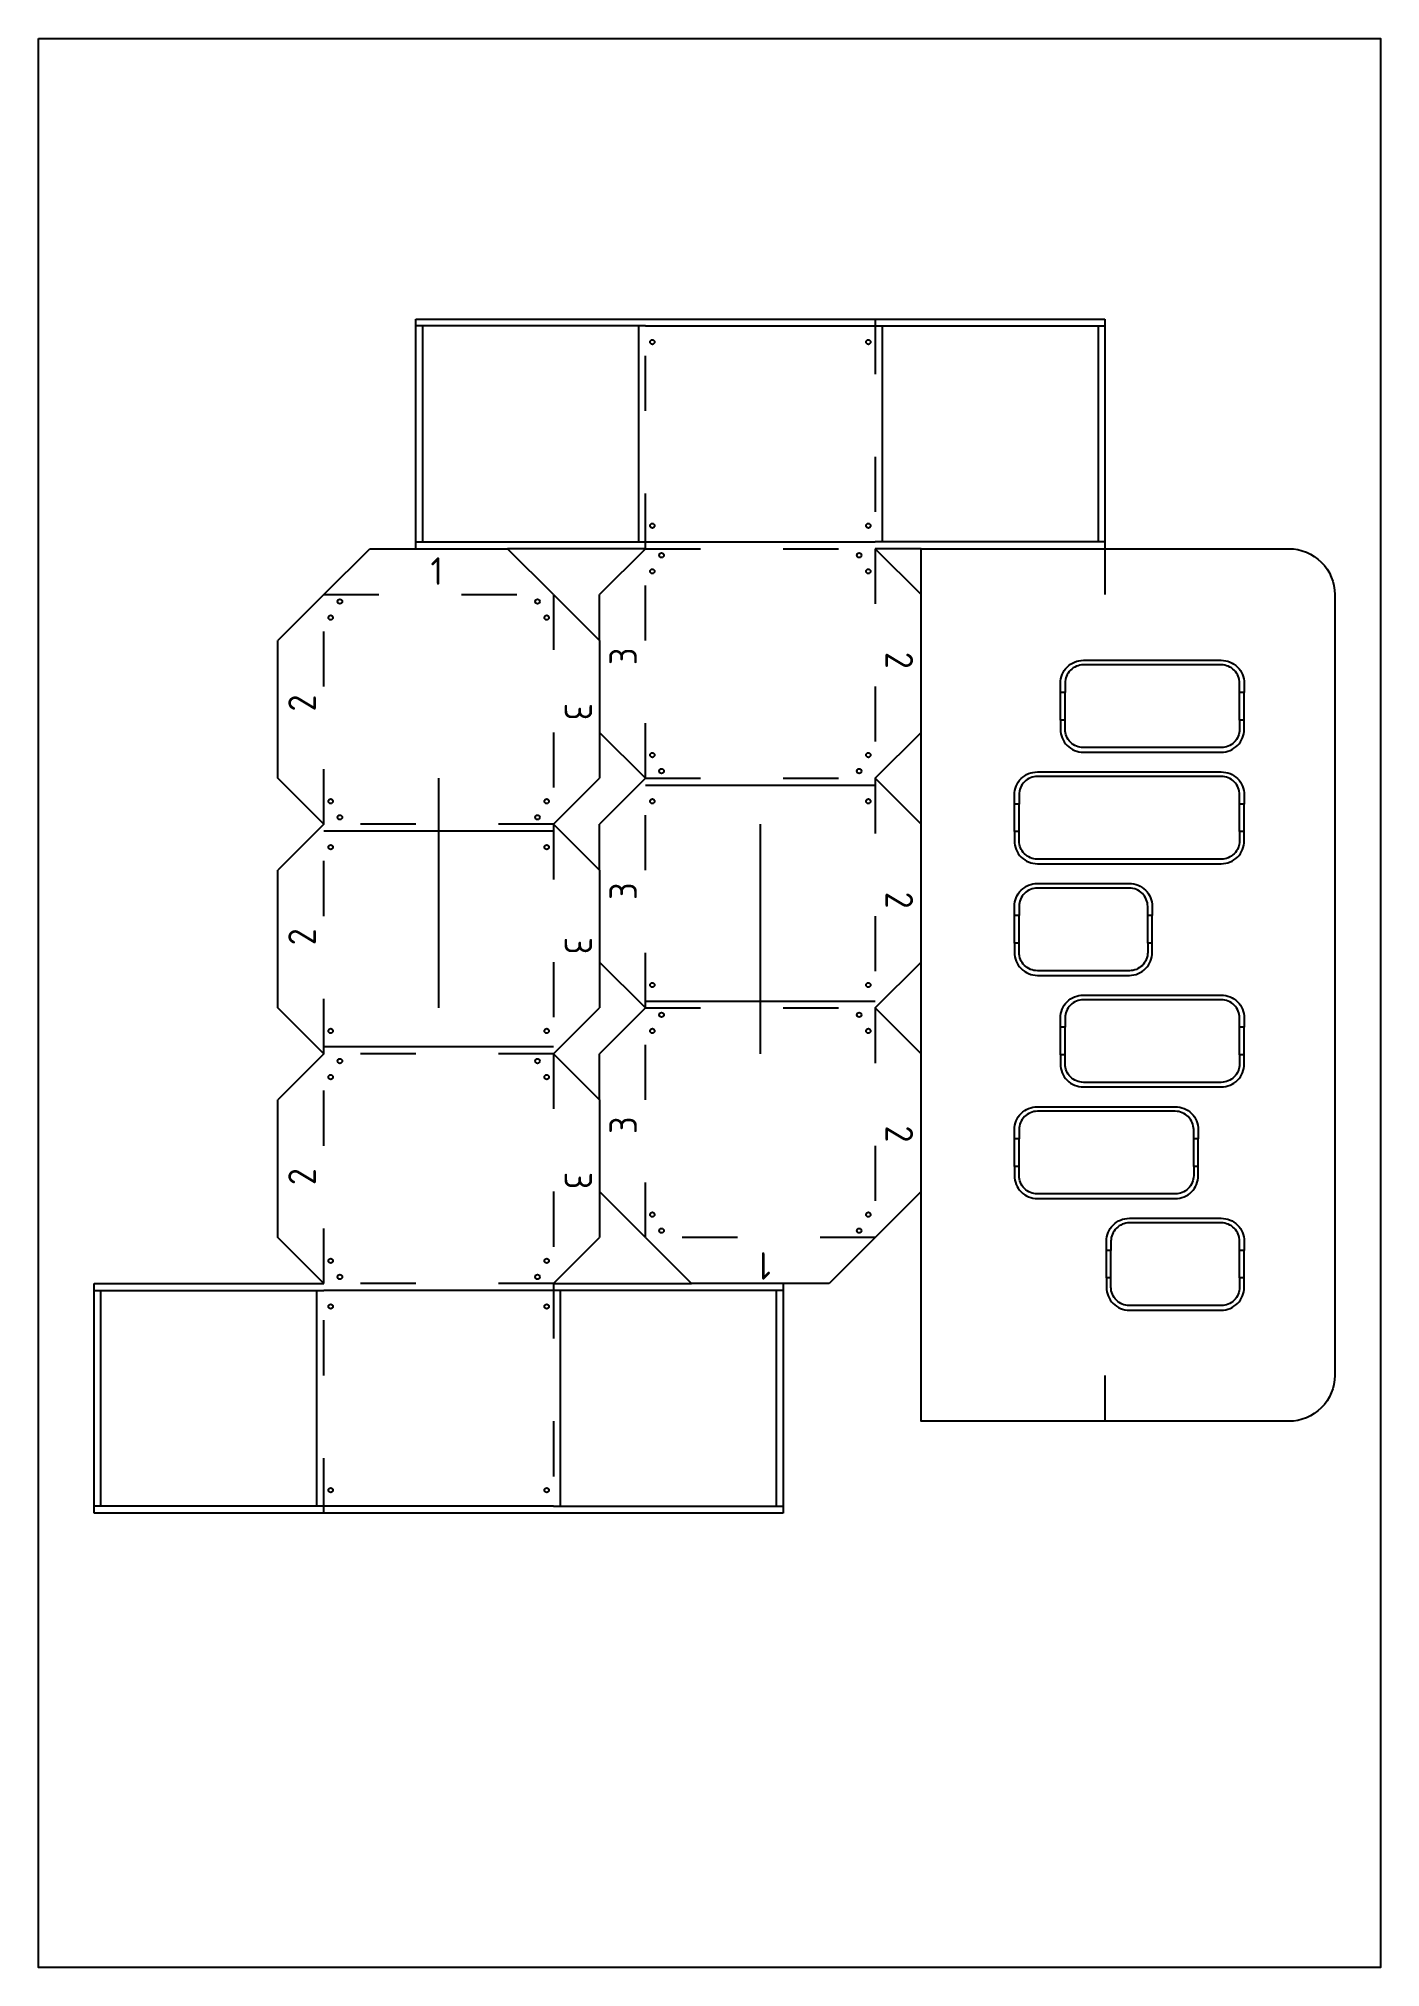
# Model space of a CAD drawing. Header units: centimetres. Extents: x 1.7 to 30.9, y 0.8 to 42.8.
import ezdxf

# ---------------------------------------------------------------- set-up
doc = ezdxf.new("R2010")
doc.units = ezdxf.units.CM
doc.linetypes.add('ACAD_ISO03W100', pattern=[30, 12, -18])
for name, color, linetype in [('1. CORTE', 5, 'Continuous'), ('2. GRAVURA', 1, 'Continuous'), ('3. CONTORNO', 3, 'Continuous'), ('4. DOBRAS', 6, 'ACAD_ISO03W100')]:
    doc.layers.add(name, color=color, linetype=linetype)
doc.styles.add('Mobiliário 1_10', font='isocp3.shx', dxfattribs={"height": 0.6})

msp = doc.modelspace()

# ---------------------------------------------------------------- linework, layer by layer
at = {"ltscale": 0.1}
msp.add_lwpolyline([(1.694, 42.829), (30.894, 42.829), (30.894, 0.829), (1.694, 0.829)], close=True, dxfattribs=at)
at = {"layer": '1. CORTE', "ltscale": 0.1}
for p, q in [((9.901, 31.721), (9.901, 36.721)), ((9.901, 36.721), (24.901, 36.721)), ((24.901, 36.721), (24.901, 30.721)), ((7.901, 30.721), (8.901, 31.721)), ((8.901, 31.721), (11.901, 31.721)), ((12.901, 30.721), (11.901, 31.721)), ((14.901, 31.721), (11.901, 31.721)), ((14.901, 31.721), (13.901, 30.721)), ((20.901, 31.721), (19.901, 31.721)), ((19.901, 31.721), (20.901, 30.721)), ((7.901, 30.721), (6.901, 29.721)), ((12.901, 30.721), (13.901, 29.721)), ((13.901, 29.721), (13.901, 30.721)), ((6.901, 26.721), (6.901, 29.721)), ((13.901, 29.721), (13.901, 26.721)), ((14.901, 26.721), (13.901, 27.721)), ((19.901, 26.721), (20.901, 27.721)), ((7.901, 25.721), (6.901, 26.721)), ((10.401, 21.721), (10.401, 26.721)), ((12.901, 25.721), (13.901, 26.721)), ((14.901, 26.721), (13.901, 25.721)), ((19.901, 26.721), (20.901, 25.721)), ((7.901, 25.721), (6.901, 24.721)), ((12.901, 25.721), (13.901, 24.721)), ((13.901, 24.721), (13.901, 25.721)), ((17.401, 20.721), (17.401, 25.721)), ((6.901, 21.721), (6.901, 24.721)), ((13.901, 24.721), (13.901, 21.721)), ((14.901, 21.721), (13.901, 22.721)), ((19.901, 21.721), (20.901, 22.721)), ((7.901, 20.721), (6.901, 21.721)), ((12.901, 20.721), (13.901, 21.721)), ((14.901, 21.721), (13.901, 20.721)), ((19.901, 21.721), (20.901, 20.721)), ((7.901, 20.721), (6.901, 19.721)), ((12.901, 20.721), (13.901, 19.721)), ((13.901, 19.721), (13.901, 20.721)), ((6.901, 16.721), (6.901, 19.721)), ((13.901, 19.721), (13.901, 16.721)), ((14.901, 16.721), (13.901, 17.721)), ((19.901, 16.721), (20.901, 17.721)), ((7.901, 15.721), (6.901, 16.721)), ((12.901, 15.721), (13.901, 16.721)), ((14.901, 16.721), (15.901, 15.721)), ((19.901, 16.721), (18.901, 15.721)), ((2.901, 15.721), (7.901, 15.721)), ((2.901, 10.721), (2.901, 15.721)), ((12.901, 15.721), (15.901, 15.721)), ((18.901, 15.721), (15.901, 15.721)), ((17.901, 15.721), (17.901, 10.721)), ((24.901, 13.721), (24.901, 12.721)), ((17.901, 10.721), (2.901, 10.721))]:
    msp.add_line(p, q, dxfattribs=at)
for points in [[(28.901, 12.721), (20.901, 12.721), (20.901, 31.721), (28.901, 31.721, -0.414214), (29.901, 30.721), (29.901, 13.721, -0.414214)], [(27.831, 28.591), (27.831, 28.791, 0.414214), (27.431, 29.191), (24.431, 29.191, 0.414214), (24.031, 28.791), (24.031, 28.591), (23.931, 28.591), (23.931, 28.791, -0.414214), (24.431, 29.291), (27.431, 29.291, -0.414214), (27.931, 28.791), (27.931, 28.591)], [(27.831, 27.991), (27.831, 27.791, -0.414214), (27.431, 27.391), (24.431, 27.391, -0.414214), (24.031, 27.791), (24.031, 27.991), (23.931, 27.991), (23.931, 27.791, 0.414214), (24.431, 27.291), (27.431, 27.291, 0.414214), (27.931, 27.791), (27.931, 27.991)], [(27.831, 26.161), (27.831, 26.361, 0.414214), (27.431, 26.761), (23.431, 26.761, 0.414214), (23.031, 26.361), (23.031, 26.161), (22.931, 26.161), (22.931, 26.361, -0.414214), (23.431, 26.861), (27.431, 26.861, -0.414214), (27.931, 26.361), (27.931, 26.161)], [(27.831, 25.561), (27.831, 25.361, -0.414214), (27.431, 24.961), (23.431, 24.961, -0.414214), (23.031, 25.361), (23.031, 25.561), (22.931, 25.561), (22.931, 25.361, 0.414214), (23.431, 24.861), (27.431, 24.861, 0.414214), (27.931, 25.361), (27.931, 25.561)], [(25.831, 23.931, 0.414214), (25.431, 24.331), (23.431, 24.331, 0.414214), (23.031, 23.931), (23.031, 23.731), (22.931, 23.731), (22.931, 23.931, -0.414214), (23.431, 24.431), (25.431, 24.431, -0.414214), (25.931, 23.931), (25.931, 23.731), (25.831, 23.731)], [(23.031, 22.931), (23.031, 23.131), (22.931, 23.131), (22.931, 22.931, 0.414214), (23.431, 22.431), (25.431, 22.431, 0.414214), (25.931, 22.931), (25.931, 23.131), (25.831, 23.131), (25.831, 22.931, -0.414214), (25.431, 22.531), (23.431, 22.531, -0.414214)], [(27.831, 21.301), (27.831, 21.501, 0.414214), (27.431, 21.901), (24.431, 21.901, 0.414214), (24.031, 21.501), (24.031, 21.301), (23.931, 21.301), (23.931, 21.501, -0.414214), (24.431, 22.001), (27.431, 22.001, -0.414214), (27.931, 21.501), (27.931, 21.301)], [(27.831, 20.701), (27.831, 20.501, -0.414214), (27.431, 20.101), (24.431, 20.101, -0.414214), (24.031, 20.501), (24.031, 20.701), (23.931, 20.701), (23.931, 20.501, 0.414214), (24.431, 20.001), (27.431, 20.001, 0.414214), (27.931, 20.501), (27.931, 20.701)], [(26.831, 18.871), (26.831, 19.071, 0.414214), (26.431, 19.471), (23.431, 19.471, 0.414214), (23.031, 19.071), (23.031, 18.871), (22.931, 18.871), (22.931, 19.071, -0.414214), (23.431, 19.571), (26.431, 19.571, -0.414214), (26.931, 19.071), (26.931, 18.871)], [(26.831, 18.271), (26.831, 18.071, -0.414214), (26.431, 17.671), (23.431, 17.671, -0.414214), (23.031, 18.071), (23.031, 18.271), (22.931, 18.271), (22.931, 18.071, 0.414214), (23.431, 17.571), (26.431, 17.571, 0.414214), (26.931, 18.071), (26.931, 18.271)], [(27.831, 16.641, 0.414214), (27.431, 17.041), (25.431, 17.041, 0.414214), (25.031, 16.641), (25.031, 16.441), (24.931, 16.441), (24.931, 16.641, -0.414214), (25.431, 17.141), (27.431, 17.141, -0.414214), (27.931, 16.641), (27.931, 16.441), (27.831, 16.441)], [(25.031, 15.641), (25.031, 15.841), (24.931, 15.841), (24.931, 15.641, 0.414214), (25.431, 15.141), (27.431, 15.141, 0.414214), (27.931, 15.641), (27.931, 15.841), (27.831, 15.841), (27.831, 15.641, -0.414214), (27.431, 15.241), (25.431, 15.241, -0.414214)]]:
    msp.add_lwpolyline(points, format="xyb", close=True, dxfattribs=at)
at = {"layer": '2. GRAVURA', "ltscale": 0.1}
for centre in [(15.051, 36.221), (19.751, 36.221), (15.051, 32.221), (19.751, 32.221), (15.251, 31.578), (19.551, 31.578), (15.051, 31.228), (19.751, 31.228), (8.051, 30.221), (8.251, 30.571), (12.551, 30.571), (12.751, 30.221), (15.051, 27.228), (15.251, 26.878), (19.551, 26.878), (19.751, 27.228), (8.051, 26.221), (12.751, 26.221), (15.051, 26.221), (19.751, 26.221), (8.251, 25.871), (12.551, 25.871), (8.051, 25.221), (12.751, 25.221), (15.051, 22.221), (19.751, 22.221), (15.251, 21.571), (19.551, 21.571), (8.051, 21.221), (12.751, 21.221), (15.051, 21.221), (19.751, 21.221), (8.251, 20.565), (12.551, 20.565), (8.051, 20.215), (12.751, 20.215), (15.051, 17.221), (19.751, 17.221), (15.251, 16.871), (19.551, 16.871), (8.051, 16.215), (12.751, 16.215), (8.251, 15.865), (12.551, 15.865), (8.051, 15.221), (12.751, 15.221), (8.051, 11.221), (12.751, 11.221)]:
    msp.add_circle(centre, 0.05, dxfattribs=at)
at = {"layer": '3. CONTORNO', "ltscale": 0.1}
for p, q in [((14.901, 36.571), (9.901, 36.571)), ((10.051, 36.571), (10.051, 31.871)), ((14.751, 36.571), (14.751, 31.871)), ((14.901, 36.571), (19.901, 36.571)), ((19.901, 36.571), (24.901, 36.571)), ((20.051, 36.571), (20.051, 31.871)), ((24.751, 36.571), (24.751, 31.871)), ((9.901, 31.871), (14.901, 31.871)), ((14.901, 31.871), (19.901, 31.871)), ((24.901, 31.871), (19.901, 31.871)), ((23.931, 27.991), (23.931, 28.591)), ((24.031, 27.991), (24.031, 28.591)), ((27.831, 27.991), (27.831, 28.591)), ((27.931, 27.991), (27.931, 28.591)), ((14.901, 26.571), (19.901, 26.571)), ((22.931, 25.561), (22.931, 26.161)), ((23.031, 25.561), (23.031, 26.161)), ((27.831, 25.561), (27.831, 26.161)), ((27.931, 25.561), (27.931, 26.161)), ((12.901, 25.571), (7.901, 25.571)), ((22.931, 23.131), (22.931, 23.731)), ((23.031, 23.131), (23.031, 23.731)), ((25.831, 23.131), (25.831, 23.731)), ((25.931, 23.131), (25.931, 23.731)), ((14.901, 21.871), (19.901, 21.871)), ((23.931, 20.701), (23.931, 21.301)), ((24.031, 20.701), (24.031, 21.301)), ((27.831, 20.701), (27.831, 21.301)), ((27.931, 20.701), (27.931, 21.301)), ((12.901, 20.871), (7.901, 20.871)), ((22.931, 18.271), (22.931, 18.871)), ((23.031, 18.271), (23.031, 18.871)), ((26.831, 18.271), (26.831, 18.871)), ((26.931, 18.271), (26.931, 18.871)), ((24.931, 15.841), (24.931, 16.441)), ((25.031, 15.841), (25.031, 16.441)), ((27.831, 15.841), (27.831, 16.441)), ((27.931, 15.841), (27.931, 16.441)), ((2.901, 15.571), (7.901, 15.571)), ((3.051, 10.871), (3.051, 15.571)), ((7.751, 10.871), (7.751, 15.571)), ((12.901, 15.571), (7.901, 15.571)), ((17.901, 15.571), (12.901, 15.571)), ((13.051, 10.871), (13.051, 15.571)), ((17.751, 10.871), (17.751, 15.571)), ((7.901, 10.871), (2.901, 10.871)), ((12.901, 10.871), (7.901, 10.871)), ((12.901, 10.871), (17.901, 10.871))]:
    msp.add_line(p, q, dxfattribs=at)
at = {"layer": '4. DOBRAS', "ltscale": 0.1}
for p, q in [((14.901, 31.721), (14.901, 36.721)), ((19.901, 36.721), (19.901, 31.721)), ((14.901, 26.721), (14.901, 31.721)), ((14.901, 31.721), (19.901, 31.721)), ((19.901, 31.721), (19.901, 26.721)), ((7.901, 30.721), (12.901, 30.721)), ((7.901, 25.721), (7.901, 30.721)), ((12.901, 30.721), (12.901, 25.721)), ((14.901, 21.721), (14.901, 26.721)), ((14.901, 26.721), (19.901, 26.721)), ((19.901, 26.721), (19.901, 21.721)), ((12.901, 25.721), (7.901, 25.721)), ((7.901, 20.721), (7.901, 25.721)), ((12.901, 25.721), (12.901, 20.721)), ((14.901, 16.721), (14.901, 21.721)), ((14.901, 21.721), (19.901, 21.721)), ((19.901, 21.721), (19.901, 16.721)), ((12.901, 20.721), (7.901, 20.721)), ((7.901, 15.721), (7.901, 20.721)), ((12.901, 20.721), (12.901, 15.721)), ((19.901, 16.721), (14.901, 16.721)), ((12.901, 15.721), (7.901, 15.721)), ((7.901, 10.721), (7.901, 15.721)), ((12.901, 15.721), (12.901, 10.721))]:
    msp.add_line(p, q, dxfattribs=at)

# ---------------------------------------------------------------- texts
at = {"layer": '3. CONTORNO', "insert": (10.224, 31.534), "char_height": 0.6, "attachment_point": 1, "style": 'Mobiliário 1_10'}
msp.add_mtext_dynamic_manual_height_columns('1', width=0.45937, gutter_width=3, heights=[0], dxfattribs=at)
at = {"layer": '3. CONTORNO', "char_height": 0.6, "attachment_point": 1, "style": 'Mobiliário 1_10'}
for s, insert, rotation in [('3', (14.114, 29.188), 90), ('2', (20.724, 29.474), 270), ('2', (7.129, 28.177), 90), ('3', (13.739, 28.359), 270), ('3', (14.114, 24.075), 90), ('2', (20.724, 24.252), 270), ('2', (7.129, 23.086), 90), ('3', (13.739, 23.264), 270), ('3', (14.114, 18.979), 90), ('2', (20.724, 19.161), 270), ('2', (7.129, 17.864), 90), ('3', (13.739, 18.151), 270), ('1', (17.629, 15.805), 180)]:
    msp.add_mtext_dynamic_manual_height_columns(s, width=0.45937, gutter_width=3, heights=[0], dxfattribs=dict(at, insert=insert, rotation=rotation))

doc.saveas('drawing.dxf')
